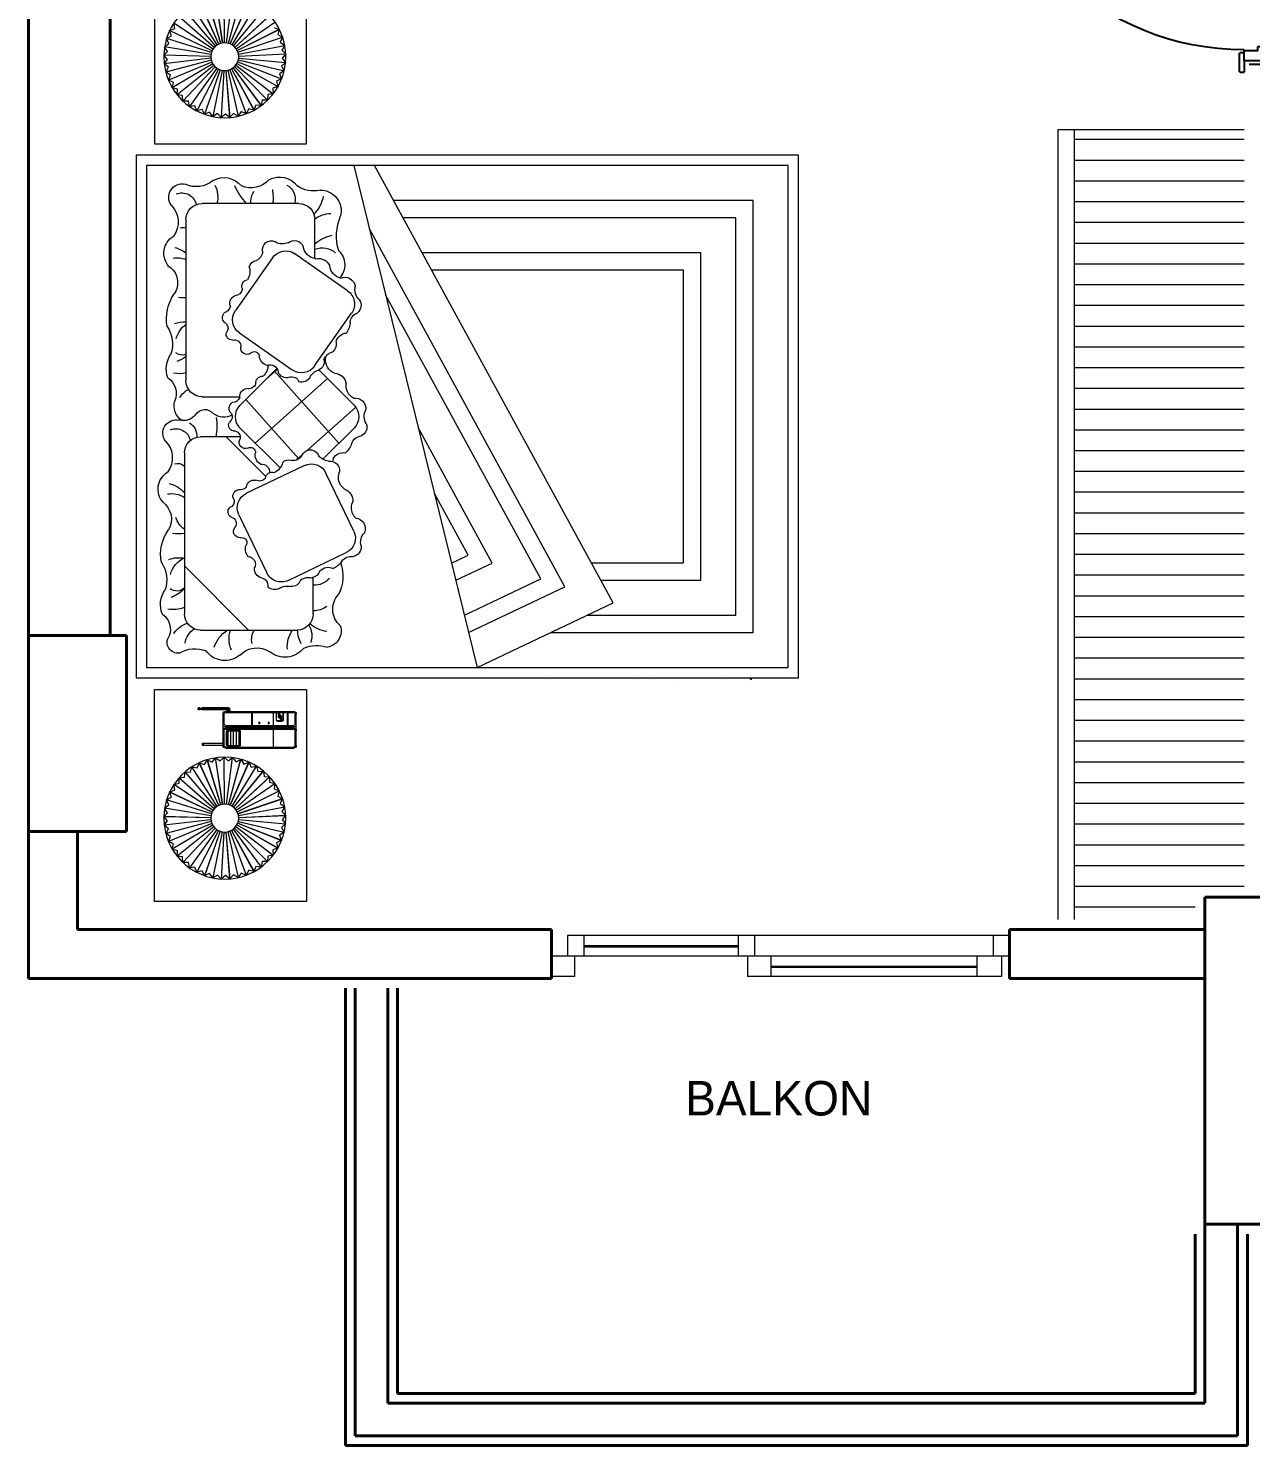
# Model space of a CAD drawing. Header units: millimetres. Extents: x 0 to 2111, y 0 to 1407.
# Drawn here: x 40.6 to 414.6, y 468.7 to 902.5 of the extents above; entities that cross this region are included whole.
import ezdxf

# ---------------------------------------------------------------- set-up
doc = ezdxf.new("R2010")
doc.units = ezdxf.units.MM
for name, color, linetype, lineweight in [('cam', 130, 'Continuous', 5), ('duvar_40', 255, 'Continuous', 40), ('KAPI_ALFA', 252, 'Continuous', 25), ('tefriş-mobilyaaa', 250, 'Continuous', 15), ('yazı', 255, 'Continuous', 20)]:
    doc.layers.add(name, color=color, linetype=linetype, lineweight=lineweight)
doc.layers.add('PENCERE', color=134, linetype='Continuous')
doc.styles.get("Standard").update_dxf_attribs({"font": 'EtrFont'})

# ---------------------------------------------------------------- blocks, each defined once
blk = doc.blocks.new('1')
at = {"layer": 'tefriş-mobilyaaa'}
h = blk.add_hatch(dxfattribs=at)
h.set_pattern_fill('LINE', color=256, scale=2, style=0, pattern_type=2)
h.set_pattern_definition([(0, (-2027.5866, 7186.818), (0, 6.35), [])])
h.paths.add_polyline_path([(360.65, 629.72), (397.65, 629.72), (397.65, 639.62), (412.65, 639.62), (412.65, 871.49), (360.65, 871.49)])
for p, q in [((355.65, 871.49), (355.65, 629.72)), ((412.65, 871.49), (355.65, 871.49)), ((360.65, 871.49), (360.65, 629.72))]:
    blk.add_line(p, q, dxfattribs=at)
blk = doc.blocks.new('a1')
at = {"layer": 'cam'}
for p, q in [((257.867589, 621.717782), (210.64831, 621.70452)), ((257.867589, 621.343882), (210.64831, 621.33062)), ((330.867589, 615.421082), (267.867589, 615.421082)), ((330.867589, 615.065882), (267.867589, 615.065882))]:
    blk.add_line(p, q, dxfattribs=at)
at = {"layer": 'duvar_40'}
for p, q in [((200.761128, 626.718002), (200.761128, 611.718002)), ((340.866589, 611.718002), (340.866589, 626.718002)), ((340.866589, 626.718002), (340.866589, 611.718002))]:
    blk.add_line(p, q, dxfattribs=at)
at = {"layer": 'PENCERE', "color": 134, "linetype": 'Continuous', "lineweight": 18}
for p, q in [((210.64831, 624.82952), (205.64831, 624.82952)), ((205.64831, 624.82952), (205.64831, 618.57952)), ((257.867589, 624.842782), (210.64831, 624.82952)), ((210.64831, 624.82952), (210.64831, 621.70452)), ((210.64831, 624.82952), (210.64831, 618.57952)), ((262.867589, 624.842782), (257.867589, 624.842782)), ((257.867589, 624.842782), (257.867589, 621.717782)), ((257.867589, 624.842782), (257.867589, 618.592782)), ((335.867589, 624.842782), (262.867589, 624.842782)), ((262.867589, 624.842782), (262.867589, 618.592782)), ((335.867589, 624.842782), (335.867589, 618.592782)), ((340.867589, 624.842782), (335.867589, 624.842782)), ((340.867589, 624.842782), (340.867589, 618.592782)), ((210.64831, 621.70452), (210.64831, 621.33062)), ((210.64831, 621.33062), (210.64831, 618.57952)), ((257.867589, 621.717782), (257.867589, 621.343882)), ((257.867589, 621.343882), (257.867589, 618.592782)), ((205.64831, 618.57952), (200.64831, 618.57952)), ((200.64831, 618.57952), (200.64831, 615.40782)), ((200.64831, 618.57952), (200.64831, 612.32952)), ((210.64831, 618.57952), (205.64831, 618.57952)), ((207.70721, 618.57952), (207.70721, 612.32952)), ((257.867589, 618.592782), (210.64831, 618.57952)), ((262.867589, 618.592782), (257.867589, 618.592782)), ((260.723189, 618.592782), (260.723189, 612.342782)), ((267.867589, 618.592782), (262.867589, 618.592782)), ((330.867589, 618.592782), (267.867589, 618.592782)), ((267.867589, 618.592782), (267.867589, 615.421082)), ((267.867589, 618.592782), (267.867589, 612.342782)), ((335.867589, 618.592782), (330.867589, 618.592782)), ((330.867589, 618.592782), (330.867589, 615.421082)), ((330.867589, 618.592782), (330.867589, 612.342782)), ((340.867589, 618.592782), (335.867589, 618.592782)), ((338.379489, 618.592782), (338.379489, 612.342782)), ((200.64831, 615.40782), (200.64831, 615.05262)), ((200.64831, 615.05262), (200.64831, 612.32952)), ((207.70721, 612.32952), (200.64831, 612.32952)), ((267.867589, 612.342782), (260.723189, 612.342782)), ((267.867589, 615.421082), (267.867589, 615.065882)), ((267.867589, 615.065882), (267.867589, 612.342782)), ((330.867589, 612.342782), (267.867589, 612.342782)), ((330.867589, 615.421082), (330.867589, 615.065882)), ((330.867589, 615.065882), (330.867589, 612.342782)), ((338.379489, 612.342782), (330.867589, 612.342782))]:
    blk.add_line(p, q, dxfattribs=at)
blk = doc.blocks.new('ebv_yatak')
at = {"layer": 'tefriş-mobilyaaa'}
for p, q in [((-150, 0), (-150, 190)), ((-150, 190), (0, 190)), ((0, 190), (0, 0)), ((-214.148617, 184.742437), (-153.28939, 184.742437)), ((-153.28939, 184.742437), (-153.28939, 141.128616)), ((-147, 3), (-147, 187)), ((-147, 187), (-3, 187)), ((-3, 187), (-3, 3)), ((64.148617, 184.742437), (3.28939, 184.742437)), ((3.28939, 184.742437), (3.28939, 141.128616)), ((64.148617, 141.128616), (64.148617, 184.742437)), ((-180.459581, 167.934032), (-187.893511, 179.202869)), ((-186.328021, 178.939162), (-187.893511, 179.202869)), ((-180.454114, 167.937632), (-187.869593, 179.218619)), ((-185.740845, 180.414128), (-186.328021, 178.939162)), ((-179.973458, 168.208087), (-185.766723, 180.401859)), ((-184.253169, 179.922845), (-185.766723, 180.401859)), ((-179.967543, 168.210891), (-185.740845, 180.414128)), ((-183.466432, 181.301737), (-184.253169, 179.922845)), ((-179.453925, 168.41182), (-183.493764, 181.29319)), ((-182.061607, 180.608191), (-183.493764, 181.29319)), ((-181.090621, 181.864171), (-182.061607, 180.608191)), ((-178.911093, 168.541265), (-181.118878, 181.859511)), ((-179.795991, 180.981861), (-181.118878, 181.859511)), ((-178.904635, 168.54233), (-181.090621, 181.864171)), ((-178.659656, 182.090483), (-179.795991, 180.981861)), ((-178.35553, 168.593902), (-178.688286, 182.089801)), ((-177.500419, 181.036582), (-178.688286, 182.089801)), ((-178.348986, 168.594058), (-178.659656, 182.090483)), ((-177.798047, 168.568708), (-176.249299, 181.979576)), ((-177.791545, 168.567952), (-176.220852, 181.976267)), ((-176.220852, 181.976267), (-177.500419, 181.036582)), ((-177.249496, 168.466172), (-173.849388, 181.530983)), ((-177.243162, 168.464519), (-173.821679, 181.523747)), ((-176.720553, 168.288291), (-171.535265, 180.752752)), ((-176.714512, 168.285772), (-171.508833, 180.741731)), ((-175.219572, 180.771288), (-176.249299, 181.979576)), ((-176.221515, 168.038526), (-169.351972, 179.660031)), ((-176.215883, 168.035191), (-169.32733, 179.645438)), ((-173.821679, 181.523747), (-175.219572, 180.771288)), ((-172.997843, 180.191143), (-173.849388, 181.530983)), ((-171.508833, 180.741731), (-172.997843, 180.191143)), ((-170.878477, 179.307439), (-171.535265, 180.752752)), ((-169.32733, 179.645438), (-170.878477, 179.307439)), ((-168.902724, 178.137377), (-169.351972, 179.660031)), ((30.625118, 179.218619), (30.248932, 177.676289)), ((38.03513, 167.934032), (30.6012, 179.202869)), ((32.16669, 178.939162), (30.6012, 179.202869)), ((38.040597, 167.937632), (30.625118, 179.218619)), ((32.753866, 180.414128), (32.16669, 178.939162)), ((38.521253, 168.208087), (32.727989, 180.401859)), ((34.241542, 179.922845), (32.727989, 180.401859)), ((38.527168, 168.210891), (32.753866, 180.414128)), ((35.02828, 181.301737), (34.241542, 179.922845)), ((39.040786, 168.41182), (35.000947, 181.29319)), ((36.433105, 180.608191), (35.000947, 181.29319)), ((37.40409, 181.864171), (36.433105, 180.608191)), ((39.583618, 168.541265), (37.375834, 181.859511)), ((38.69872, 180.981861), (37.375834, 181.859511)), ((39.590076, 168.54233), (37.40409, 181.864171)), ((39.835055, 182.090483), (38.69872, 180.981861)), ((40.139182, 168.593902), (39.806425, 182.089801)), ((40.994292, 181.036582), (39.806425, 182.089801)), ((40.145726, 168.594058), (39.835055, 182.090483)), ((40.696664, 168.568708), (42.245412, 181.979576)), ((40.703166, 168.567952), (42.273859, 181.976267)), ((42.273859, 181.976267), (40.994292, 181.036582)), ((41.245215, 168.466172), (44.645323, 181.530983)), ((41.251549, 168.464519), (44.673032, 181.523747)), ((41.774158, 168.288291), (46.959446, 180.752752)), ((41.780199, 168.285772), (46.985878, 180.741731)), ((43.27514, 180.771288), (42.245412, 181.979576)), ((42.273196, 168.038526), (49.142739, 179.660031)), ((42.278829, 168.035191), (49.167381, 179.645438)), ((44.673032, 181.523747), (43.27514, 180.771288)), ((45.496868, 180.191143), (44.645323, 181.530983)), ((46.985878, 180.741731), (45.496868, 180.191143)), ((47.616234, 179.307439), (46.959446, 180.752752)), ((49.167381, 179.645438), (47.616234, 179.307439)), ((49.591987, 178.137377), (49.142739, 179.660031)), ((-181.294584, 167.197557), (-191.546648, 175.980789)), ((-181.290321, 167.202524), (-191.527998, 176.002522)), ((-180.902832, 167.594989), (-189.832735, 177.719555)), ((-180.897919, 167.599315), (-189.811241, 177.738481)), ((-175.762094, 167.72174), (-167.342004, 178.274089)), ((-175.75698, 167.717653), (-167.319633, 178.256209)), ((-175.351232, 167.344097), (-165.544482, 176.621902)), ((-175.346737, 167.339338), (-165.524818, 176.601082)), ((-167.319633, 178.256209), (-168.902724, 178.137377)), ((-167.109041, 176.70373), (-167.342004, 178.274089)), ((-165.524818, 176.601082), (-167.109041, 176.70373)), ((-165.532338, 175.034403), (-165.544482, 176.621902)), ((-163.977818, 174.712272), (-165.532338, 175.034403)), ((-131.506794, 175.730717), (-85.306794, 175.730717)), ((-64.561378, 176.170923), (-18.361378, 176.170923)), ((-13.741378, 157.73989), (-32.172411, 176.170923)), ((28.525595, 176.158805), (26.948063, 175.980789)), ((37.200127, 167.197557), (26.948063, 175.980789)), ((37.20439, 167.202524), (26.966713, 176.002522)), ((26.966713, 176.002522), (27.030223, 174.416248)), ((28.68347, 177.738481), (28.525595, 176.158805)), ((37.591879, 167.594989), (28.661976, 177.719555)), ((30.248932, 177.676289), (28.661976, 177.719555)), ((37.596792, 167.599315), (28.68347, 177.738481)), ((42.732618, 167.72174), (51.152708, 178.274089)), ((42.737731, 167.717653), (51.175078, 178.256209)), ((43.14348, 167.344097), (52.950229, 176.621902)), ((43.147974, 167.339338), (52.969894, 176.601082)), ((51.175078, 178.256209), (49.591987, 178.137377)), ((51.385671, 176.70373), (51.152708, 178.274089)), ((52.969894, 176.601082), (51.385671, 176.70373)), ((52.962373, 175.034403), (52.950229, 176.621902)), ((54.516893, 174.712272), (52.962373, 175.034403)), ((-181.89424, 166.259453), (-194.170144, 171.876586)), ((-181.891511, 166.265403), (-194.158207, 171.902618)), ((-181.627211, 166.749471), (-193.001893, 174.020414)), ((-181.623681, 166.754983), (-192.986449, 174.044531)), ((-174.996926, 166.912948), (-163.994394, 174.735626)), ((-174.993137, 166.90761), (-163.977818, 174.712272)), ((-174.706072, 166.436685), (-162.72191, 172.651978)), ((-174.703063, 166.430872), (-162.708746, 172.626544)), ((-164.203305, 173.161887), (-163.994394, 174.735626)), ((-162.708746, 172.626544), (-164.203305, 173.161887)), ((-163.14781, 171.122629), (-162.72191, 172.651978)), ((-161.742301, 170.384493), (-163.14781, 171.122629)), ((-136.126794, 143.390717), (-136.126794, 171.110717)), ((-80.686794, 171.110717), (-80.686794, 160.274088)), ((-69.181378, 160.189192), (-69.181378, 171.550923)), ((-13.741378, 171.550923), (-13.741378, 143.830923)), ((8.620391, 171.743317), (8.620391, 172.158983)), ((8.622521, 172.153972), (8.620391, 172.153972)), ((8.620391, 164.608481), (8.620391, 171.205256)), ((8.641437, 171.732683), (8.641437, 172.10826)), ((8.641437, 171.194622), (8.641437, 171.225444)), ((8.641437, 164.595104), (8.641437, 171.194622)), ((8.673006, 171.726644), (8.673006, 172.102222)), ((8.673006, 171.218969), (8.673006, 171.249414)), ((8.673006, 164.587372), (8.673006, 171.188583)), ((8.725622, 171.720851), (8.725622, 172.096428)), ((8.725622, 171.243), (8.725622, 171.273114)), ((8.725622, 164.577137), (8.725622, 171.18279)), ((8.763518, 171.300483), (8.763518, 171.270441)), ((8.80325, 171.716865), (8.80325, 171.298859)), ((8.937531, 171.716865), (8.937531, 171.298859)), ((8.977263, 171.300483), (8.977263, 171.270441)), ((9.015159, 171.720851), (9.015159, 172.096428)), ((9.015159, 171.243), (9.015159, 171.273114)), ((9.015159, 164.577137), (9.015159, 171.18279)), ((9.067775, 171.726644), (9.067775, 172.102222)), ((9.067775, 171.218969), (9.067775, 171.249414)), ((9.067775, 164.587372), (9.067775, 171.188583)), ((9.099344, 171.732683), (9.099344, 172.10826)), ((9.099344, 171.194622), (9.099344, 171.225444)), ((9.099344, 164.595104), (9.099344, 171.194622)), ((9.120391, 172.153972), (9.118261, 172.153972)), ((9.120391, 171.743317), (9.120391, 172.158983)), ((9.120391, 164.608481), (9.120391, 171.205256)), ((18.75947, 170.937236), (18.75947, 165.092781)), ((19.35947, 170.937236), (18.75947, 170.937236)), ((19.35947, 165.092781), (19.35947, 170.937236)), ((25.791921, 172.482533), (24.324567, 171.876586)), ((36.600471, 166.259453), (24.324567, 171.876586)), ((36.6032, 166.265403), (24.336504, 171.902618)), ((24.336504, 171.902618), (24.834791, 170.395299)), ((27.030223, 174.416248), (25.492818, 174.020414)), ((36.8675, 166.749471), (25.492818, 174.020414)), ((36.87103, 166.754983), (25.508262, 174.044531)), ((25.508262, 174.044531), (25.791921, 172.482533)), ((43.497785, 166.912948), (54.500317, 174.735626)), ((43.501574, 166.90761), (54.516893, 174.712272)), ((43.788639, 166.436685), (55.772801, 172.651978)), ((43.791648, 166.430872), (55.785965, 172.626544)), ((54.291406, 173.161887), (54.500317, 174.735626)), ((55.785965, 172.626544), (54.291406, 173.161887)), ((55.346901, 171.122629), (55.772801, 172.651978)), ((56.75241, 170.384493), (55.346901, 171.122629)), ((-182.21209, 165.192403), (-195.560738, 167.208239)), ((-182.211107, 165.198874), (-195.556438, 167.236553)), ((-182.090473, 165.737041), (-195.028662, 169.591033)), ((-182.088599, 165.743313), (-195.020464, 169.618472)), ((-174.484332, 165.924579), (-161.751798, 170.411511)), ((-174.482162, 165.918403), (-161.742301, 170.384493)), ((-174.336022, 165.386596), (-161.102939, 168.057835)), ((-174.334732, 165.380178), (-161.097295, 168.029758)), ((-162.386397, 168.95632), (-161.751798, 170.411511)), ((-161.097295, 168.029758), (-162.386397, 168.95632)), ((-161.933886, 166.705125), (-161.102939, 168.057835)), ((19.35947, 170.725166), (18.75947, 170.725166)), ((24.177462, 168.195171), (22.933973, 167.208239)), ((36.282621, 165.192403), (22.933973, 167.208239)), ((36.283604, 165.198874), (22.938273, 167.236553)), ((22.938273, 167.236553), (23.83273, 165.924972)), ((24.834791, 170.395299), (23.466049, 169.591033)), ((36.404238, 165.737041), (23.466049, 169.591033)), ((36.406112, 165.743313), (23.474247, 169.618472)), ((23.474247, 169.618472), (24.177462, 168.195171)), ((44.010379, 165.924579), (56.742914, 170.411511)), ((44.012549, 165.918403), (56.75241, 170.384493)), ((44.158689, 165.386596), (57.391772, 168.057835)), ((44.159979, 165.380178), (57.397416, 168.029758)), ((56.108314, 168.95632), (56.742914, 170.411511)), ((57.397416, 168.029758), (56.108314, 168.95632)), ((56.560825, 166.705125), (57.391772, 168.057835)), ((-182.256725, 164.636139), (-195.756015, 164.774585)), ((-182.256652, 164.642684), (-195.755698, 164.803221)), ((-182.224347, 164.085568), (-195.614363, 162.365839)), ((-182.223508, 164.079076), (-195.610692, 162.337437)), ((-182.114821, 163.53837), (-195.135186, 159.971847)), ((-182.113087, 163.532058), (-195.127598, 159.944233)), ((-181.930206, 163.01174), (-194.327494, 157.667842)), ((-181.92761, 163.005731), (-194.316136, 157.641552)), ((-174.514699, 163.182436), (-161.884653, 158.414634)), ((-174.512392, 163.188562), (-161.87456, 158.441436)), ((-174.354511, 163.717002), (-161.18383, 160.753364)), ((-174.353079, 163.72339), (-161.177566, 160.781309)), ((-174.270279, 164.268661), (-160.815315, 163.166869)), ((-174.26975, 164.275185), (-160.813001, 163.195413)), ((-174.264027, 164.833208), (-160.787963, 165.636761)), ((-174.263643, 164.826673), (-160.786282, 165.608172)), ((-161.984617, 162.124144), (-160.813001, 163.195413)), ((-160.786282, 165.608172), (-161.933886, 166.705125)), ((-161.799085, 164.412861), (-160.787963, 165.636761)), ((-160.815315, 163.166869), (-161.799085, 164.412861)), ((-57.781283, 152.777295), (-69.181378, 164.17739)), ((8.620391, 164.336255), (8.620391, 164.552152)), ((8.620391, 163.492781), (8.620391, 164.279925)), ((8.620391, 163.542781), (8.620391, 163.442781)), ((9.120391, 163.492781), (8.620391, 163.492781)), ((8.631442, 164.562096), (8.631442, 164.597807)), ((8.631442, 164.28987), (8.631442, 164.32558)), ((8.641437, 164.322877), (8.641437, 164.559532)), ((8.641437, 163.492781), (8.641437, 164.287306)), ((8.673006, 164.315146), (8.673006, 164.551801)), ((8.673006, 163.492781), (8.673006, 164.279574)), ((8.725622, 164.30491), (8.725622, 164.541565)), ((8.725622, 163.492781), (8.725622, 164.269339)), ((9.220391, 163.142781), (8.920391, 163.142781)), ((9.015159, 164.30491), (9.015159, 164.541565)), ((9.015159, 163.492781), (9.015159, 164.269339)), ((9.067775, 164.315146), (9.067775, 164.551801)), ((9.067775, 163.492781), (9.067775, 164.279574)), ((9.099344, 164.322877), (9.099344, 164.559532)), ((9.099344, 163.492781), (9.099344, 164.287306)), ((9.10934, 164.562096), (9.10934, 164.597807)), ((9.10934, 164.28987), (9.10934, 164.32558)), ((9.120391, 164.336255), (9.120391, 164.552152)), ((9.120391, 163.842781), (9.120391, 164.279925)), ((9.220391, 163.842781), (9.120391, 163.842781)), ((9.120391, 163.492781), (9.120391, 163.842781)), ((9.220391, 163.852781), (9.220391, 163.842781)), ((9.220391, 163.842781), (9.220391, 163.142781)), ((9.220391, 163.142781), (9.220391, 163.132781)), ((9.620391, 163.892781), (9.260391, 163.892781)), ((9.620391, 163.092781), (9.260391, 163.092781)), ((9.620391, 164.592781), (9.620391, 163.892781)), ((9.620391, 163.892781), (9.620391, 163.092781)), ((9.620391, 163.092781), (9.620391, 144.892781)), ((9.920391, 164.292781), (9.920391, 144.892781)), ((15.171222, 165.092781), (10.120391, 165.092781)), ((13.13114, 164.792781), (10.420391, 164.792781)), ((13.63114, 164.292781), (13.63114, 144.892781)), ((13.93114, 165.092781), (13.93114, 144.092781)), ((14.371222, 164.292781), (14.371222, 163.723011)), ((14.371222, 163.723011), (14.371222, 145.323011)), ((14.671222, 164.292781), (14.671222, 144.892781)), ((14.871222, 163.592781), (14.871222, 160.592781)), ((14.961222, 163.592781), (14.961222, 160.592781)), ((19.381222, 163.652781), (15.161222, 163.652781)), ((15.161222, 163.652781), (15.161222, 160.482781)), ((19.381222, 162.860281), (15.161222, 162.860281)), ((18.75947, 165.092781), (15.171222, 165.092781)), ((19.371222, 164.792781), (15.171222, 164.792781)), ((19.171222, 164.092781), (15.371222, 164.092781)), ((19.171222, 164.002781), (15.371222, 164.002781)), ((19.35947, 165.092781), (18.75947, 165.092781)), ((19.371222, 165.092781), (19.35947, 165.092781)), ((19.381222, 163.652781), (19.381222, 162.067781)), ((19.581222, 163.592781), (19.581222, 160.592781)), ((19.671222, 163.592781), (19.671222, 160.592781)), ((19.871222, 164.292781), (19.871222, 144.892781)), ((20.171222, 164.292781), (20.171222, 144.892781)), ((23.83273, 165.924972), (22.738696, 164.774585)), ((36.237986, 164.636139), (22.738696, 164.774585)), ((36.238059, 164.642684), (22.739013, 164.803221)), ((22.739013, 164.803221), (23.807303, 163.628889)), ((36.270364, 164.085568), (22.880348, 162.365839)), ((36.271203, 164.079076), (22.884019, 162.337437)), ((23.807303, 163.628889), (22.884019, 162.337437)), ((36.37989, 163.53837), (23.359525, 159.971847)), ((36.381625, 163.532058), (23.367113, 159.944233)), ((36.564506, 163.01174), (24.167217, 157.667842)), ((36.567102, 163.005731), (24.178575, 157.641552)), ((43.980012, 163.182436), (56.610058, 158.414634)), ((43.982319, 163.188562), (56.620151, 158.441436)), ((44.1402, 163.717002), (57.310881, 160.753364)), ((44.141632, 163.72339), (57.317146, 160.781309)), ((44.224432, 164.268661), (57.679396, 163.166869)), ((44.224961, 164.275185), (57.68171, 163.195413)), ((44.230684, 164.833208), (57.706748, 165.636761)), ((44.231068, 164.826673), (57.708429, 165.608172)), ((56.510095, 162.124144), (57.68171, 163.195413)), ((57.708429, 165.608172), (56.560825, 166.705125)), ((56.695626, 164.412861), (57.706748, 165.636761)), ((57.679396, 163.166869), (56.695626, 164.412861)), ((-181.674094, 162.515929), (-193.207006, 155.498668)), ((-181.670687, 162.51034), (-193.1921, 155.474215)), ((-181.351471, 162.060587), (-191.795532, 153.506547)), ((-181.34732, 162.055526), (-191.777367, 153.484406)), ((-180.968617, 161.654577), (-190.120544, 151.730251)), ((-180.963801, 161.650143), (-190.099475, 151.710854)), ((-180.532983, 161.305801), (-188.214645, 150.204356)), ((-180.527597, 161.30208), (-188.191081, 150.18808)), ((-180.053048, 161.021047), (-186.11493, 148.958561)), ((-180.047197, 161.018113), (-186.089331, 148.945722)), ((-179.538154, 160.805859), (-183.862269, 148.017113)), ((-179.531951, 160.803768), (-183.835132, 148.007962)), ((-178.998323, 160.664425), (-181.500506, 147.398337)), ((-178.991889, 160.663217), (-181.472359, 147.393052)), ((-178.444061, 160.599497), (-179.07561, 147.114277)), ((-178.437522, 160.599196), (-179.047002, 147.112961)), ((-177.886157, 160.612339), (-176.63478, 147.170462)), ((-177.87964, 160.612951), (-176.606267, 147.17314)), ((-177.33547, 160.702702), (-174.225524, 147.565798)), ((-177.329101, 160.704215), (-174.197661, 147.572418)), ((-176.802718, 160.868826), (-171.894734, 148.29259)), ((-176.796622, 160.87121), (-171.868064, 148.303024)), ((-176.29827, 161.107478), (-169.687777, 149.336693)), ((-176.292566, 161.110687), (-169.662818, 149.350736)), ((-175.831946, 161.414012), (-167.647609, 150.677783)), ((-175.826744, 161.417985), (-167.624848, 150.695163)), ((-175.412822, 161.782464), (-165.81394, 152.289758)), ((-175.408223, 161.787122), (-165.793819, 152.310137)), ((-175.049055, 162.205661), (-164.222459, 154.141243)), ((-175.045149, 162.210913), (-164.20537, 154.164224)), ((-174.747726, 162.675365), (-162.904144, 156.196201)), ((-174.744589, 162.68111), (-162.89042, 156.221337)), ((-162.486871, 159.883523), (-161.177566, 160.781309)), ((-161.884653, 158.414634), (-162.486871, 159.883523)), ((-161.18383, 160.753364), (-161.984617, 162.124144)), ((-120.5515, 150.920142), (-105.41463, 161.521349)), ((-98.980111, 160.387433), (-88.378904, 145.250564)), ((-88.792514, 149.617541), (-78.237184, 160.17825)), ((-71.703517, 160.179914), (-60.250182, 148.732412)), ((-46.801879, 160.549087), (-30.140144, 152.555528)), ((19.381222, 162.067781), (15.161222, 162.067781)), ((19.381222, 161.275281), (15.161222, 161.275281)), ((19.381222, 160.482781), (15.161222, 160.482781)), ((19.171222, 160.182781), (15.371222, 160.182781)), ((19.171222, 160.092781), (15.371222, 160.092781)), ((19.381222, 162.067781), (19.381222, 160.482781)), ((22.880348, 162.365839), (24.101676, 161.351612)), ((23.359525, 159.971847), (24.71012, 159.137466)), ((24.101676, 161.351612), (23.367113, 159.944233)), ((24.71012, 159.137466), (24.178575, 157.641552)), ((36.820617, 162.515929), (25.287705, 155.498668)), ((36.824024, 162.51034), (25.302612, 155.474215)), ((37.14324, 162.060587), (26.69918, 153.506547)), ((37.147392, 162.055526), (26.717344, 153.484406)), ((37.526094, 161.654577), (28.374167, 151.730251)), ((37.53091, 161.650143), (28.395236, 151.710854)), ((37.961728, 161.305801), (30.280066, 150.204356)), ((37.967114, 161.30208), (30.30363, 150.18808)), ((38.441663, 161.021047), (32.379781, 148.958561)), ((38.447514, 161.018113), (32.40538, 148.945722)), ((38.956557, 160.805859), (34.632442, 148.017113)), ((38.96276, 160.803768), (34.659579, 148.007962)), ((39.496388, 160.664425), (36.994205, 147.398337)), ((39.502822, 160.663217), (37.022352, 147.393052)), ((40.05065, 160.599497), (39.419101, 147.114277)), ((40.057189, 160.599196), (39.447709, 147.112961)), ((40.608554, 160.612339), (41.859931, 147.170462)), ((40.615072, 160.612951), (41.888444, 147.17314)), ((41.159242, 160.702702), (44.269188, 147.565798)), ((41.16561, 160.704215), (44.29705, 147.572418)), ((41.691993, 160.868826), (46.599977, 148.29259)), ((41.69809, 160.87121), (46.626647, 148.303024)), ((42.196441, 161.107478), (48.806934, 149.336693)), ((42.202146, 161.110687), (48.831893, 149.350736)), ((42.662765, 161.414012), (50.847102, 150.677783)), ((42.667967, 161.417985), (50.869863, 150.695163)), ((43.081889, 161.782464), (52.680771, 152.289758)), ((43.086488, 161.787122), (52.700892, 152.310137)), ((43.445656, 162.205661), (54.272252, 154.141243)), ((43.449562, 162.210913), (54.289341, 154.164224)), ((43.746986, 162.675365), (55.590568, 156.196201)), ((43.750122, 162.68111), (55.604292, 156.221337)), ((56.007841, 159.883523), (57.317146, 160.781309)), ((56.610058, 158.414634), (56.007841, 159.883523)), ((57.310881, 160.753364), (56.510095, 162.124144)), ((-164.396468, 155.719223), (-162.89042, 156.221337)), ((-164.222459, 154.141243), (-164.396468, 155.719223)), ((-163.296071, 157.734607), (-161.87456, 158.441436)), ((-162.904144, 156.196201), (-163.296071, 157.734607)), ((-85.882265, 135.159422), (-67.401019, 155.879607)), ((-62.845752, 143.374539), (-79.862278, 158.552328)), ((-60.959262, 141.720308), (-52.965703, 158.382043)), ((13.93114, 156.792781), (9.620391, 156.792781)), ((13.93114, 156.592781), (9.620391, 156.592781)), ((24.167217, 157.667842), (25.620792, 157.029548)), ((25.287705, 155.498668), (26.815968, 155.068884)), ((25.620792, 157.029548), (25.302612, 155.474215)), ((26.815968, 155.068884), (26.717344, 153.484406)), ((54.098243, 155.719223), (55.604292, 156.221337)), ((54.272252, 154.141243), (54.098243, 155.719223)), ((55.19864, 157.734607), (56.620151, 158.441436)), ((55.590568, 156.196201), (55.19864, 157.734607)), ((-169.687777, 149.336693), (-169.20492, 150.849025)), ((-169.20492, 150.849025), (-167.624848, 150.695163)), ((-167.647609, 150.677783), (-167.379927, 152.242598)), ((-167.379927, 152.242598), (-165.793819, 152.310137)), ((-165.81394, 152.289758), (-165.766643, 153.876598)), ((-165.766643, 153.876598), (-164.20537, 154.164224)), ((-88.574151, 149.493235), (-85.732731, 152.678884)), ((13.93114, 150.592781), (9.620391, 150.592781)), ((20.171222, 150.592781), (14.371222, 150.592781)), ((26.69918, 153.506547), (28.272383, 153.293638)), ((28.272383, 153.293638), (28.395236, 151.710854)), ((28.374167, 151.730251), (29.961691, 151.738363)), ((29.961691, 151.738363), (30.30363, 150.18808)), ((48.806934, 149.336693), (49.289792, 150.849025)), ((49.289792, 150.849025), (50.869863, 150.695163)), ((50.847102, 150.677783), (51.114784, 152.242598)), ((51.114784, 152.242598), (52.700892, 152.310137)), ((52.680771, 152.289758), (52.728069, 153.876598)), ((52.728069, 153.876598), (54.289341, 154.164224)), ((-186.643699, 150.433329), (-186.089331, 148.945722)), ((-186.11493, 148.958561), (-184.59114, 149.403939)), ((-184.59114, 149.403939), (-183.835132, 148.007962)), ((-183.862269, 148.017113), (-182.415292, 148.670227)), ((-182.415292, 148.670227), (-181.472359, 147.393052)), ((-181.500506, 147.398337), (-180.158507, 148.246476)), ((-180.158507, 148.246476), (-179.047002, 147.112961)), ((-179.07561, 147.114277), (-177.86471, 148.140932)), ((-177.86471, 148.140932), (-176.606267, 147.17314)), ((-176.63478, 147.170462), (-175.578547, 148.35565)), ((-175.578547, 148.35565), (-174.197661, 147.572418)), ((-174.225524, 147.565798), (-173.344516, 148.886451)), ((-173.344516, 148.886451), (-171.868064, 148.303024)), ((-171.894734, 148.29259), (-171.206099, 149.723003)), ((-171.206099, 149.723003), (-169.662818, 149.350736)), ((-67.320283, 131.888725), (-88.040468, 150.36997)), ((12.120391, 149.792781), (9.620391, 149.792781)), ((12.120391, 149.742781), (9.620391, 149.742781)), ((12.120391, 147.842781), (9.620391, 147.842781)), ((12.120391, 147.792781), (9.620391, 147.792781)), ((13.93114, 146.592781), (9.620391, 146.592781)), ((11.051877, 148.210044), (10.045055, 149.216866)), ((11.122588, 148.280754), (10.115766, 149.287576)), ((11.561877, 148.210044), (10.555055, 149.216866)), ((11.632588, 148.280754), (10.625766, 149.287576)), ((12.069279, 148.210044), (11.062457, 149.216866)), ((12.139989, 148.280754), (11.133167, 149.287576)), ((12.220391, 149.642781), (12.220391, 147.942781)), ((12.420391, 149.492781), (12.420391, 148.092781)), ((30.280066, 150.204356), (31.851012, 150.433329)), ((31.851012, 150.433329), (32.40538, 148.945722)), ((32.379781, 148.958561), (33.903571, 149.403939)), ((33.903571, 149.403939), (34.659579, 148.007962)), ((34.632442, 148.017113), (36.079419, 148.670227)), ((36.079419, 148.670227), (37.022352, 147.393052)), ((36.994205, 147.398337), (38.336204, 148.246476)), ((38.336204, 148.246476), (39.447709, 147.112961)), ((39.419101, 147.114277), (40.630001, 148.140932)), ((40.630001, 148.140932), (41.888444, 147.17314)), ((41.859931, 147.170462), (42.916164, 148.35565)), ((42.916164, 148.35565), (44.29705, 147.572418)), ((44.269188, 147.565798), (45.150195, 148.886451)), ((45.150195, 148.886451), (46.626647, 148.303024)), ((46.599977, 148.29259), (47.288612, 149.723003)), ((47.288612, 149.723003), (48.831893, 149.350736)), ((-111.084209, 129.348753), (-121.685415, 144.485623)), ((-63.938498, 142.409789), (-62.536976, 143.9811)), ((-27.9731, 146.391705), (-35.966659, 129.72997)), ((13.93114, 146.392781), (9.620391, 146.392781)), ((13.13114, 146.392781), (10.420391, 146.392781)), ((13.13114, 144.392781), (10.420391, 144.392781)), ((15.171222, 144.092781), (10.420391, 144.092781)), ((14.371222, 145.323011), (14.371222, 144.892781)), ((19.371222, 144.392781), (15.171222, 144.392781)), ((19.371222, 144.092781), (15.171222, 144.092781)), ((-153.28939, 141.128616), (-214.148617, 141.128616)), ((-120.33158, 138.770717), (-131.506794, 138.770717)), ((-89.51282, 138.816044), (-104.64969, 128.214838)), ((-89.4954, 138.770717), (-89.57754, 138.770717)), ((-89.4954, 138.770717), (-89.529243, 138.804543)), ((-77.659657, 127.026358), (-65.323677, 140.856799)), ((-18.361378, 139.210923), (-28.812016, 139.210923)), ((3.28939, 141.128616), (64.148617, 141.128616)), ((-78.228863, 127.509918), (-88.366965, 137.642857)), ((-62.735018, 136.476326), (-71.695196, 127.511582)), ((-42.130482, 127.562926), (-58.792218, 135.556484)), ((-147, 127.577244), (-3, 92.176161)), ((-26.098541, 67.030884), (-128.870498, 123.120271)), ((-21.522887, 53.141285), (-147, 121.622362)), ((-28.386368, 73.975684), (-109.87845, 118.45125)), ((-137, 13), (-137, 116.164708)), ((-132, 18), (-132, 113.43588)), ((-122, 28), (-122, 107.978225)), ((-32.962023, 87.865284), (-71.894356, 109.113208)), ((-117, 33), (-117, 105.249398)), ((-35.210999, 94.788881), (-52.902309, 104.444187)), ((-32.956197, 99.540618), (-35.210999, 94.788881)), ((-28, 98.322182), (-32.962023, 87.865284)), ((-18, 95.863774), (-28.386368, 73.975684)), ((-13, 94.63457), (-26.098541, 67.030884)), ((-3, 92.176161), (-21.522887, 53.141285)), ((-13, 71.102299), (-13, 13)), ((0.343192, 72.800312), (0.343192, 72.800312)), ((-33, 59.405097), (-33, 33)), ((-18, 60.565368), (-18, 18)), ((-28, 56.676269), (-28, 28)), ((0.140849, 48.0335), (0.140849, 48.0335)), ((0.402166, 47.474486), (0.402166, 47.474486)), ((0.384047, 41.375623), (0.384047, 41.375623)), ((-33, 33), (-117, 33)), ((0.627244, 34.717746), (0.627244, 34.717746)), ((-28, 28), (-122, 28)), ((0.46114, 22.14866), (0.46114, 22.14866)), ((-18, 18), (-132, 18)), ((-13, 13), (-137, 13)), ((0.544148, 13.661315), (0, 13.870194)), ((0.544149, 13.661315), (0, 13.294282)), ((0, 0), (-150, 0)), ((-3, 3), (-147, 3))]:
    blk.add_line(p, q, dxfattribs=at)
for centre, radius in [((-178.256935, 164.595117), 17.5), ((40.237776, 164.595117), 17.5), ((-178.256935, 164.595117), 4), ((40.237776, 164.595117), 4), ((12.917994, 154.668287), 0.203517), ((12.917994, 154.668287), 0.125178), ((12.917994, 151.955348), 0.203517), ((12.917994, 151.955348), 0.125178)]:
    blk.add_circle(centre, radius, dxfattribs=at)
for centre, radius, start, end in [((-54.183622, 177.985198), 5.744549, 48.617062, 148.512642), ((-21.020262, 175.692371), 7.347264, 68.609182, 125.147335), ((-137.909929, 176.838325), 3.850629, 52.922886, 192.860992), ((-130.842558, 184.619626), 6.685775, 224.777645, 307.49534), ((-121.874252, 176.314676), 5.744549, 48.617062, 148.512642), ((-113.431124, 178.252654), 7.130762, 170.780594, 200.711958), ((-113.375928, 183.759307), 5.649873, 213.695727, 304.029543), ((-103.145945, 169.104127), 12.223634, 78.949664, 125.326882), ((-94.149828, 176.199289), 8.032666, 159.485498, 183.34415), ((-95.775573, 188.608401), 9.035179, 236.190681, 288.286795), ((-88.710892, 174.021849), 7.347264, 69.580106, 125.147335), ((-95.680324, 177.664639), 8.386477, 346.667603, 11.023101), ((-81.623405, 184.002655), 5.481559, 214.378953, 293.028275), ((-78.120336, 173.845574), 5.289823, 36.015202, 104.884041), ((-70.219299, 178.508847), 3.850629, 52.922886, 192.860992), ((-67.278476, 178.609775), 4.218293, 158.189132, 258.288105), ((-63.146661, 186.368131), 6.744638, 225.216384, 307.056601), ((-58.622322, 178.146017), 2.931067, 162.352578, 222.364768), ((-46.370337, 183.289061), 9.843403, 196.108883, 226.31416), ((-45.740494, 179.923176), 7.130762, 170.780594, 211.7495), ((-45.592037, 185.90355), 6.000055, 216.967096, 300.758174), ((-35.455314, 170.774649), 12.223634, 78.949664, 125.326882), ((-52.615566, 177.825175), 11.271406, 351.560478, 8.763044), ((-26.459198, 177.869811), 8.032666, 159.485498, 192.210118), ((-27.870966, 173.175617), 7.227462, 104.36679, 155.516326), ((-28.084943, 190.278923), 9.035179, 236.190681, 288.286795), ((-28.116519, 178.351932), 3.18475, 316.777846, 37.802468), ((-32.673555, 183.579538), 10.240898, 313.661257, 339.840184), ((-27.989693, 179.335161), 8.386477, 337.833316, 11.023101), ((-13.905804, 185.565985), 5.372385, 214.364485, 293.210759), ((-8.940531, 173.239854), 7.053495, 122.908556, 162.893762), ((-10.147018, 178.076337), 3.034396, 351.956493, 122.748208), ((-148.573284, 172.808926), 7.602781, 320.46136, 24.661423), ((-134.969106, 176.939253), 4.218293, 158.189132, 258.288105), ((-131.506794, 171.110717), 4.62, 90, 180), ((-126.312952, 176.475495), 2.931067, 162.352578, 194.720137), ((-114.060967, 181.618539), 9.843403, 196.108883, 216.737442), ((-120.306196, 176.154653), 11.271406, 357.844504, 8.763044), ((-95.561596, 171.505095), 7.227462, 104.36679, 144.220891), ((-95.807149, 176.68141), 3.18475, 342.631621, 37.802468), ((-100.364185, 181.909016), 10.240898, 322.893633, 339.840184), ((-85.306794, 171.110717), 4.62, 0, 90), ((-76.631162, 171.569332), 7.053495, 122.908556, 150.981263), ((-78.218931, 176.487615), 4.402313, 307.779093, 15.333489), ((-64.561378, 171.550923), 4.62, 90, 180), ((-47.74539, 172.834371), 6.061928, 33.395215, 73.738287), ((-18.361378, 171.550923), 4.62, 0, 90), ((-8.910498, 169.81012), 6.269569, 99.808847, 145.834777), ((0.499957, 173.17096), 8.859133, 149.616729, 201.58141), ((-73.863468, 170.319929), 3.158651, 121.673189, 230.340945), ((-69.304079, 177.284346), 4.687344, 213.186701, 272.985994), ((8.62735, 172.158983), 0.006959, 104.842203, 180), ((8.62735, 172.158983), 0.006959, 180, 226.058164), ((8.62735, 172.118894), 0.006959, 180, 255.157797), ((8.62735, 171.743317), 0.006959, 180, 255.157797), ((8.62735, 171.205256), 0.006959, 180, 255.157797), ((8.62735, 172.158983), 0.006959, 226.058164, 255.157797), ((8.744106, 171.718395), 0.462755, 96.264074, 104.842203), ((8.744106, 172.599571), 0.462755, 255.157797, 263.735926), ((8.744106, 172.559482), 0.462755, 255.157797, 263.735926), ((8.744106, 172.183905), 0.462755, 255.157797, 263.735926), ((8.744106, 171.645844), 0.462755, 255.157797, 257.181457), ((8.744106, 171.645844), 0.432755, 256.276039, 260.543746), ((8.744106, 171.645844), 0.462755, 257.181457, 263.735926), ((8.744106, 171.645844), 0.402755, 259.832158, 263.735926), ((8.744106, 171.645844), 0.432755, 260.543746, 263.735926), ((8.819275, 171.033583), 1.151679, 92.603259, 96.264074), ((8.819275, 173.284382), 1.151679, 263.735926, 267.396741), ((8.819275, 173.244293), 1.151679, 263.735926, 267.396741), ((8.819275, 172.868716), 1.151679, 263.735926, 267.396741), ((8.819275, 172.330655), 1.151679, 263.735926, 267.396741), ((8.819275, 172.330655), 1.121679, 263.735926, 267.396741), ((8.819275, 172.330655), 1.091679, 263.735926, 265.078674), ((8.819275, 172.330655), 1.061679, 264.939254, 266.989578), ((8.819275, 172.330655), 1.091679, 265.078674, 267.396741), ((8.819275, 172.330655), 1.031679, 266.901954, 267.396741), ((8.819275, 172.330655), 1.061679, 266.989578, 267.396741), ((8.870391, 169.909339), 2.277086, 90, 92.603259), ((8.870391, 174.408627), 2.277086, 267.396741, 270), ((8.870391, 174.368538), 2.277086, 267.396741, 270), ((8.870391, 173.992961), 2.277086, 267.396741, 268.310375), ((8.870391, 173.4549), 2.277086, 267.396741, 270), ((8.870391, 173.4549), 2.247086, 267.396741, 270), ((8.870391, 173.4549), 2.217086, 267.396741, 270), ((8.870391, 173.4549), 2.187086, 267.396741, 270), ((8.870391, 173.4549), 2.157086, 267.396741, 268.216351), ((8.870391, 173.992961), 2.277086, 268.310375, 270), ((8.870391, 173.4549), 2.157086, 268.216351, 270), ((8.870391, 169.909339), 2.277086, 87.396741, 90), ((8.870391, 174.408627), 2.277086, 270, 272.603259), ((8.870391, 174.368538), 2.277086, 270, 272.603259), ((8.870391, 173.992961), 2.277086, 270, 271.689625), ((8.870391, 173.4549), 2.157086, 270, 271.783649), ((8.870391, 173.4549), 2.187086, 270, 272.603259), ((8.870391, 173.4549), 2.217086, 270, 272.603259), ((8.870391, 173.4549), 2.247086, 270, 272.603259), ((8.870391, 173.4549), 2.277086, 270, 272.603259), ((8.870391, 173.992961), 2.277086, 271.689625, 272.603259), ((8.870391, 173.4549), 2.157086, 271.783649, 272.603259), ((8.921506, 172.330655), 1.031679, 272.603259, 273.098046), ((8.921506, 172.330655), 1.061679, 272.603259, 273.010422), ((8.921506, 172.330655), 1.091679, 272.603259, 274.921326), ((8.921506, 172.330655), 1.121679, 272.603259, 276.264074), ((8.921506, 171.033583), 1.151679, 83.735926, 87.396741), ((8.921506, 173.284382), 1.151679, 272.603259, 276.264074), ((8.921506, 173.244293), 1.151679, 272.603259, 276.264074), ((8.921506, 172.868716), 1.151679, 272.603259, 276.264074), ((8.921506, 172.330655), 1.151679, 272.603259, 276.264074), ((8.921506, 172.330655), 1.061679, 273.010422, 275.060746), ((8.921506, 172.330655), 1.091679, 274.921326, 276.264074), ((8.996676, 171.645844), 0.402755, 276.264074, 280.167842), ((8.996676, 171.645844), 0.432755, 276.264074, 279.456254), ((8.996676, 171.718395), 0.462755, 75.157797, 83.735926), ((8.996676, 172.599571), 0.462755, 276.264074, 284.842203), ((8.996676, 172.559482), 0.462755, 276.264074, 284.842203), ((8.996676, 172.183905), 0.462755, 276.264074, 284.842203), ((8.996676, 171.645844), 0.462755, 276.264074, 282.818543), ((8.996676, 171.645844), 0.432755, 279.456254, 283.723961), ((8.996676, 171.645844), 0.462755, 282.818543, 284.842203), ((9.113431, 172.158983), 0.006959, 0, 75.157797), ((9.113431, 172.158983), 0.006959, 284.842203, 0), ((9.113431, 172.118894), 0.006959, 284.842203, 0), ((9.113431, 171.743317), 0.006959, 284.842203, 0), ((9.113431, 171.205256), 0.006959, 284.842203, 0), ((-137.226617, 164.793422), 6.336593, 149.923878, 231.564611), ((-138.10946, 173.255775), 6.661881, 240.23244, 287.31432), ((-79.675956, 164.798053), 4.895219, 331.688662, 39.143346), ((-72.08448, 180.945819), 14.098031, 259.097606, 281.88351), ((-5.732704, 158.39507), 9.714208, 108.397518, 145.530635), ((-11.570285, 164.543216), 6.596464, 319.599903, 54.483085), ((-107.556076, 160.927636), 2.233898, 67.317269, 159.003114), ((-107.131293, 165.474675), 2.523984, 279.96279, 342.644133), ((-103.379049, 163.397456), 1.886238, 24.822843, 135.405414), ((-100.355657, 165.536307), 1.879945, 225.766349, 311.812469), ((-98.650574, 162.486486), 1.709408, 356.948564, 105.323177), ((-77.373885, 161.48582), 1.886238, 39.42486, 150.007431), ((-74.987359, 164.317795), 1.879945, 240.368366, 326.414486), ((-72.568479, 161.796339), 1.709408, 11.550581, 119.925194), ((-50.653305, 163.738258), 1.879945, 256.019152, 342.065272), ((-47.643886, 161.962838), 1.709408, 27.201367, 135.57598), ((-44.328537, 163.124031), 1.83473, 191.946603, 307.319533), ((-11.19857, 155.723151), 7.660243, 65.111215, 109.387095), ((8.870391, 165.426094), 0.896297, 285.355892, 285.355892), ((8.630391, 164.608481), 0.01, 180, 254.288743), ((8.630391, 164.552152), 0.01, 74.644108, 180), ((8.630391, 164.336255), 0.01, 180, 254.288743), ((8.630391, 164.279925), 0.01, 74.644108, 180), ((8.870391, 164.353506), 0.896297, 253.80392, 286.19608), ((8.920391, 163.442781), 0.3, 180, 270), ((8.870391, 165.461665), 0.896297, 254.288743, 254.538204), ((8.870391, 165.189439), 0.896297, 254.288743, 254.538204), ((8.870391, 165.461665), 0.896297, 254.538204, 285.461796), ((8.870391, 165.189439), 0.896297, 254.538204, 285.461796), ((8.870391, 165.426094), 0.896297, 254.644108, 285.355892), ((8.870391, 165.153867), 0.896297, 254.644108, 285.355892), ((9.110391, 164.552152), 0.01, 0, 105.355892), ((9.110391, 164.279925), 0.01, 0, 105.355892), ((8.870391, 165.461665), 0.896297, 285.461796, 285.711257), ((8.870391, 165.189439), 0.896297, 285.461796, 285.711257), ((9.110391, 164.608481), 0.01, 285.711257, 0), ((9.110391, 164.336255), 0.01, 285.711257, 0), ((9.260391, 163.852781), 0.04, 90, 180), ((9.260391, 163.132781), 0.04, 180, 270), ((10.120391, 164.592781), 0.5, 90, 180), ((10.420391, 164.292781), 0.5, 90, 180), ((13.13114, 164.292781), 0.5, 0, 90), ((15.171222, 164.292781), 0.8, 90, 180), ((15.171222, 164.292781), 0.5, 90, 180), ((15.371222, 163.592781), 0.5, 90, 180), ((15.371222, 163.592781), 0.41, 90, 180), ((19.171222, 163.592781), 0.5, 0, 90), ((19.171222, 163.592781), 0.41, 0, 90), ((19.371222, 164.292781), 0.8, 0, 90), ((19.371222, 164.292781), 0.5, 0, 90), ((-147.786249, 157.133011), 7.148822, 312.128453, 22.163476), ((-149.64653, 143.393578), 20.171555, 47.914587, 65.37935), ((-112.417555, 157.868661), 1.831007, 63.757022, 171.016146), ((-112.033945, 161.869232), 2.396463, 280.239972, 356.623322), ((-102.764329, 157.737131), 4.62, 35.005731, 125.005731), ((-95.201712, 161.81921), 1.83473, 161.6938, 277.066729), ((-94.684101, 158.188397), 1.833405, 324.709348, 99.160942), ((-80.793344, 158.042732), 2.233898, 81.919286, 173.605131), ((-81.528606, 162.549993), 2.523984, 294.564806, 357.24615), ((-74.969518, 156.912249), 4.62, 45.014593, 135.014593), ((-69.062792, 162.020086), 1.83473, 176.295817, 291.668746), ((-67.646559, 158.637039), 1.833405, 339.311365, 113.762959), ((-56.475121, 160.271344), 2.523984, 310.215593, 12.896936), ((-52.187355, 160.367461), 1.886238, 55.075647, 165.658218), ((-48.800269, 156.383653), 4.62, 64.370382, 154.370382), ((-42.052156, 160.248476), 1.833405, 354.962151, 129.413745), ((-38.834786, 159.693262), 1.445828, 164.177566, 291.05669), ((-36.925882, 155.608934), 3.067733, 46.81691, 116.931023), ((-1.864659, 155.408001), 6.74844, 133.932916, 213.380279), ((15.371222, 160.592781), 0.5, 180, 270), ((15.371222, 160.592781), 0.41, 180, 270), ((19.171222, 160.592781), 0.5, 270, 0), ((19.171222, 160.592781), 0.41, 270, 0), ((-136.471487, 151.280472), 5.859904, 86.627782, 122.727508), ((-122.42992, 156.710231), 2.918565, 269.444235, 335.72708), ((-117.474046, 155.282562), 2.306603, 99.609402, 174.329855), ((-116.649864, 161.766873), 4.38029, 253.974789, 303.14503), ((-92.184627, 156.087834), 1.445828, 133.924763, 260.803887), ((-92.593446, 151.598011), 3.067733, 16.564107, 86.67822), ((-84.726621, 153.856966), 1.831007, 78.359039, 185.618163), ((-85.363959, 157.825029), 2.396463, 294.841988, 11.225339), ((-64.698258, 157.23445), 1.445828, 148.526779, 275.405903), ((-63.961973, 152.786581), 3.067733, 31.166123, 101.280236), ((-58.893604, 154.686888), 2.396463, 310.492775, 26.876125), ((-54.551181, 156.12955), 2.233898, 97.570072, 189.255917), ((-32.543276, 158.109322), 2.298411, 186.582799, 294.587251), ((-31.165346, 153.517191), 2.537393, 11.584663, 99.564576), ((-10.995624, 151.862797), 5.029067, 77.382924, 123.091442), ((-137.424961, 148.868415), 6.305308, 151.973643, 233.169852), ((-137.769595, 165.673556), 14.928628, 260.636625, 276.317834), ((-122.824223, 151.201225), 2.616304, 81.958549, 202.823683), ((-117.901198, 147.135924), 4.62, 125.005731, 215.005731), ((-87.547968, 151.549845), 2.298411, 156.329996, 264.334448), ((-89.804981, 156.562287), 4.38029, 270.618945, 317.747047), ((-59.067319, 154.011954), 2.298411, 170.932013, 278.936464), ((-57.209418, 151.037882), 1.831007, 94.009825, 201.268949), ((-32.138534, 148.390095), 4.62, 334.370382, 64.370382), ((-26.569982, 154.389431), 2.14061, 189.754904, 280.288534), ((-28.072036, 150.302564), 2.733854, 330.642849, 46.42723), ((-12.770018, 147.33315), 6.841111, 307.853455, 39.613224), ((-137.397229, 148.993822), 4.594817, 208.973734, 286.051014), ((-127.243233, 148.337779), 2.729023, 354.455796, 42.639406), ((-135.183709, 149.196368), 10.715661, 344.897256, 353.988396), ((-88.671287, 146.888888), 2.537393, 341.33186, 69.311773), ((-60.274351, 146.256439), 2.306603, 129.862205, 204.582658), ((-62.829315, 152.272894), 4.38029, 284.227592, 333.397833), ((-63.143615, 150.14035), 4.234338, 2.31557, 3.158993), ((-22.281562, 146.704844), 4.087599, 146.477381, 193.914968), ((-9.053619, 138.705186), 7.94989, 84.193431, 126.133127), ((10.080411, 149.252221), 0.05, 45, 225), ((10.590411, 149.252221), 0.05, 45, 225), ((11.097812, 149.252221), 0.05, 45, 225), ((11.087232, 148.245399), 0.05, 225, 45), ((11.597232, 148.245399), 0.05, 225, 45), ((12.104634, 148.245399), 0.05, 225, 45), ((12.120391, 149.492781), 0.3, 0, 90), ((12.120391, 149.642781), 0.1, 0, 90), ((12.120391, 148.092781), 0.3, 270, 0), ((12.120391, 147.942781), 0.1, 270, 0), ((-147.735438, 139.206621), 7.996798, 345.936317, 35.246582), ((-131.506794, 143.390717), 4.62, 180, 270), ((-122.762561, 144.604586), 2.747261, 139.070619, 246.981533), ((-92.163122, 142.600262), 4.62, 305.005731, 35.005731), ((-84.262313, 145.32712), 2.14061, 159.502101, 250.03573), ((-87.618834, 142.553599), 2.733854, 300.390045, 16.174427), ((-62.839648, 140.03543), 2.616304, 112.211352, 233.076486), ((-65.274572, 144.992826), 2.918565, 299.697038, 5.979883), ((-24.86872, 140.538409), 3.974804, 144.119988, 194.098054), ((-28.82494, 145.362471), 2.600685, 286.43143, 7.942928), ((-18.361378, 143.830923), 4.62, 270, 0), ((-13.932653, 134.917194), 8.77295, 61.598244, 88.765114), ((10.420391, 144.892781), 0.8, 180, 270), ((10.420391, 144.892781), 0.5, 180, 270), ((13.13114, 144.892781), 0.5, 270, 0), ((15.171222, 144.892781), 0.8, 180, 270), ((15.171222, 144.892781), 0.5, 180, 270), ((19.371222, 144.892781), 0.5, 270, 0), ((19.371222, 144.892781), 0.8, 270, 0), ((-139.625282, 145.365051), 9.107205, 278.765059, 316.039178), ((-124.415015, 133.705226), 8.903265, 145.27976, 177.125736), ((-115.390964, 131.094189), 11.98743, 140.179724, 167.071457), ((-124.333479, 138.038087), 4.068408, 6.010979, 82.98796), ((-117.918576, 136.607983), 5.516494, 156.917958, 223.507567), ((-116.724684, 137.779676), 3.627906, 169.125245, 244.82719), ((-84.429549, 136.528514), 4.087599, 116.224578, 163.662165), ((-56.793828, 139.721918), 4.62, 154.370382, 244.370382), ((-31.519223, 140.066051), 2.839052, 286.9657, 349.941848), ((-32.377921, 138.887886), 5.780838, 311.17628, 3.203392), ((-26.286786, 139.329636), 7.041827, 325.688258, 359.034047), ((-22.396141, 134.171139), 9.143804, 7.47185, 41.184595), ((-12.105568, 145.515386), 5.887105, 238.620287, 289.029275), ((0.781095, 138.205577), 10.067934, 158.279401, 197.699452), ((-134.024448, 137.162971), 5.954733, 179.033655, 283.675215), ((-118.699795, 130.414273), 4.104836, 13.833214, 83.959162), ((-89.771114, 132.505333), 3.974804, 113.867185, 163.845251), ((-91.393568, 138.413305), 2.747261, 255.807079, 261.583549), ((-91.258309, 131.662868), 4.068408, 20.612996, 97.589976), ((-90.758098, 138.665618), 2.600685, 256.178627, 337.690125), ((-65.214186, 135.335585), 2.729023, 24.708599, 72.892209), ((-72.505826, 132.076703), 10.715661, 15.150059, 24.241199), ((-59.46289, 134.368248), 2.747261, 169.323422, 277.234336), ((-28.428987, 134.945241), 3.301711, 133.238743, 206.306677), ((-13.495635, 135.964304), 4.756517, 251.499663, 350.077553), ((-126.821787, 117.29318), 15.229433, 73.595001, 112.364888), ((-118.553609, 135.559307), 5.395232, 222.669164, 314.127501), ((-111.926159, 130.167266), 3.046516, 156.219502, 262.142017), ((-95.66444, 129.467614), 3.301711, 102.98594, 176.053874), ((-95.753872, 135.447937), 2.839052, 256.712896, 319.689045), ((-83.83013, 133.331007), 3.627906, 183.727261, 259.429207), ((-61.354626, 130.596782), 3.301711, 117.587956, 190.655891), ((-62.948829, 136.361396), 2.839052, 271.314913, 287.100339), ((-57.511558, 127.904581), 4.068408, 36.263783, 113.240763), ((-50.808806, 131.514797), 3.627906, 199.378048, 275.079993), ((-31.522692, 128.348635), 3.342144, 127.25911, 189.895105), ((-36.505885, 135.767835), 5.604466, 301.878029, 335.929593), ((-29.1384, 142.130566), 11.449127, 250.090506, 297.006025), ((-19.696602, 127.482619), 6.146582, 40.244168, 133.653161), ((-111.448512, 123.199572), 4.049732, 44.797381, 102.755744), ((-107.299991, 131.999055), 4.62, 215.005731, 305.005731), ((-106.917661, 128.288255), 2.78252, 233.447668, 319.758521), ((-101.660293, 125.328053), 3.342144, 97.006307, 159.642301), ((-102.226916, 134.247452), 5.604466, 271.625226, 305.67679), ((-83.884602, 125.705572), 4.104836, 28.435231, 98.561179), ((-77.267481, 127.1742), 3.046516, 170.821518, 276.744034), ((-74.962862, 130.777583), 4.62, 225.014593, 315.014593), ((-66.113218, 125.079352), 3.342144, 111.608324, 174.244318), ((-68.910149, 133.56781), 5.604466, 286.227243, 320.278807), ((-48.804119, 124.157389), 4.104836, 44.086017, 114.211965), ((-42.828532, 127.35669), 3.046516, 186.472305, 292.39482), ((-40.132093, 131.72836), 4.62, 244.370382, 334.370382), ((-37.555461, 128.256942), 2.78252, 263.700472, 350.011324), ((-75.048682, 120.551977), 4.049732, 59.399397, 117.357761), ((-71.947051, 126.618541), 2.78252, 248.049685, 334.360538), ((-38.905498, 121.578566), 4.049732, 75.050184, 133.008548)]:
    blk.add_arc(centre, radius, start, end, dxfattribs=at)
blk = doc.blocks.new('hnjtgyu')
at = {"layer": 'KAPI_ALFA'}
for p, q in [((-88, 0), (-91.5, 0)), ((0, 0), (3.5, 0)), ((-89, -14.5), (-89, -1.5)), ((1, -14.5), (1, -1.5)), ((-88, -16), (-91.5, -16)), ((0, -16), (3.5, -16)), ((-6.7, -91.501906), (-6.7, -22.2)), ((-3.7, -91.501906), (-3.7, -22.2))]:
    blk.add_line(p, q, dxfattribs=at)
at = {"layer": 'KAPI_ALFA', "flags": 128}
for points in [[(-85.5, 0), (-85.5, 1.2), (-85.8, 1.5), (-91.2, 1.5), (-91.5, 1.2), (-91.5, 0)], [(-2.5, 0), (-2.5, 1.2), (-2.2, 1.5), (3.2, 1.5), (3.5, 1.2), (3.5, 0)], [(-85.5, -16), (-85.5, -17.2), (-85.8, -17.5), (-91.2, -17.5), (-91.5, -17.2), (-91.5, -16)], [(-6.7, -97.501906), (-7.2, -97.501906), (-7.2, -16.2), (-6.7, -16.2)], [(-3.7, -97.501906), (-3.2, -97.501906), (-3.2, -16.2), (-3.7, -16.2)], [(-2.5, -16), (-2.5, -17.2), (-2.2, -17.5), (3.2, -17.5), (3.5, -17.2), (3.5, -16)]]:
    blk.add_lwpolyline(points, dxfattribs=at)
for points in [[(-83.6, -11.8), (-83.6, -0.5), (-84.1, 0), (-88, 0), (-88, -16), (-84.8, -16), (-84.8, -11.8)], [(-4.4, -11.8), (-4.4, -0.5), (-3.9, 0), (0, 0), (0, -16), (-3.2, -16), (-3.2, -11.8)], [(-6.7, -16.2), (-3.7, -16.2), (-3.7, -22.2), (-6.7, -22.2)], [(-6.7, -97.501906), (-3.7, -97.501906), (-3.7, -91.501906), (-6.7, -91.501906)]]:
    blk.add_lwpolyline(points, close=True, dxfattribs=at)
at = {"layer": 'KAPI_ALFA'}
blk.add_arc((-3.2, -16.2), 81.400246, 179.859224, 267.183357, dxfattribs=at)

msp = doc.modelspace()

# ---------------------------------------------------------------- linework, layer by layer
at = {"layer": 'duvar_40'}
for p, q in [((40.645918, 716.717975), (40.645363, 1001.494708)), ((65.645363, 716.717975), (65.645363, 961.717966)), ((40.645918, 716.717975), (70.645904, 716.717975)), ((40.645918, 656.718002), (40.645918, 716.717975)), ((70.645904, 716.717975), (70.645904, 656.718002)), ((70.645904, 656.718002), (40.645918, 656.718002)), ((40.645918, 656.718002), (40.645918, 611.718002)), ((55.645918, 656.718002), (55.645918, 626.718002)), ((400.646234, 536.494708), (400.646234, 636.618079)), ((400.646234, 636.618079), (430.646106, 636.618079)), ((200.761128, 626.718002), (55.645918, 626.718002)), ((400.646234, 626.718002), (340.866589, 626.718002)), ((200.761128, 611.718002), (40.645918, 611.718002)), ((400.646234, 611.718002), (340.866589, 611.718002)), ((137.646234, 608.718002), (137.646234, 468.718002)), ((140.646234, 608.718002), (140.646234, 471.718002)), ((150.646234, 608.718002), (150.646234, 481.718002)), ((153.646234, 608.718002), (153.646234, 484.718002)), ((400.645594, 536.494708), (400.645594, 536.494708)), ((430.646106, 536.494708), (400.646234, 536.494708)), ((400.646234, 536.494708), (400.646234, 481.718002)), ((410.646234, 536.494708), (410.646234, 471.718002)), ((397.646234, 533.494708), (397.646234, 484.718002)), ((413.646234, 533.494708), (413.646234, 468.718002)), ((400.646234, 481.718002), (150.646234, 481.718002)), ((397.646234, 484.718002), (153.646234, 484.718002)), ((413.646234, 468.718002), (137.646234, 468.718002)), ((410.646234, 471.718002), (140.646234, 471.718002))]:
    msp.add_line(p, q, dxfattribs=at)

# ---------------------------------------------------------------- block references
for name in ['1', 'a1']:
    msp.add_blockref(name, (0, 0))
at = {"layer": 'KAPI_ALFA', "xscale": -1, "rotation": 270}
msp.add_blockref('hnjtgyu', (428.646146, 980.59645), dxfattribs=at)
at = {"layer": 'tefriş-mobilyaaa', "xscale": -1.066667, "yscale": 1.066667, "zscale": 1.066667, "rotation": 90}
msp.add_blockref('ebv_yatak', (276.312571, 703.718002), dxfattribs=at)

# ---------------------------------------------------------------- texts
at = {"layer": 'yazı', "color": 40}
msp.add_text('BALKON', height=10.560384, rotation=360, dxfattribs=at).set_placement((241.593133, 569.775007))

doc.saveas('drawing.dxf')
